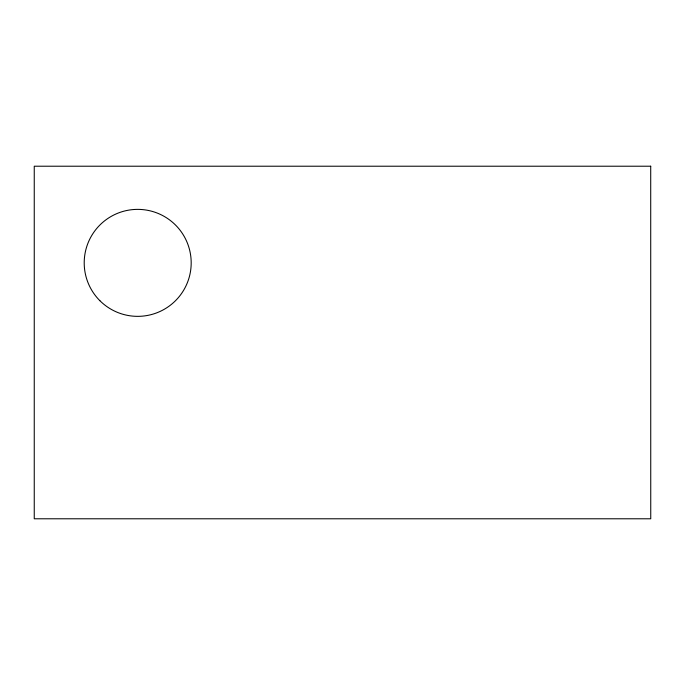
<?xml version="1.0" encoding="UTF-8"?>
<svg xmlns="http://www.w3.org/2000/svg" width="685" height="685" viewBox="0 0 685 685"><rect width="100%" height="100%" fill="white"/><g stroke="black" fill="none" stroke-linecap="round" stroke-linejoin="round"><path stroke-width="1.03" d="M650.716 166.215L34.25 166.215L34.25 518.785L650.75 518.785L650.716 166.215M99.873 300.689A53.498 53.498 0 0 0 189.368 276.706A53.498 53.498 0 0 0 123.848 211.194A53.498 53.498 0 0 0 99.873 300.689"/></g></svg>
